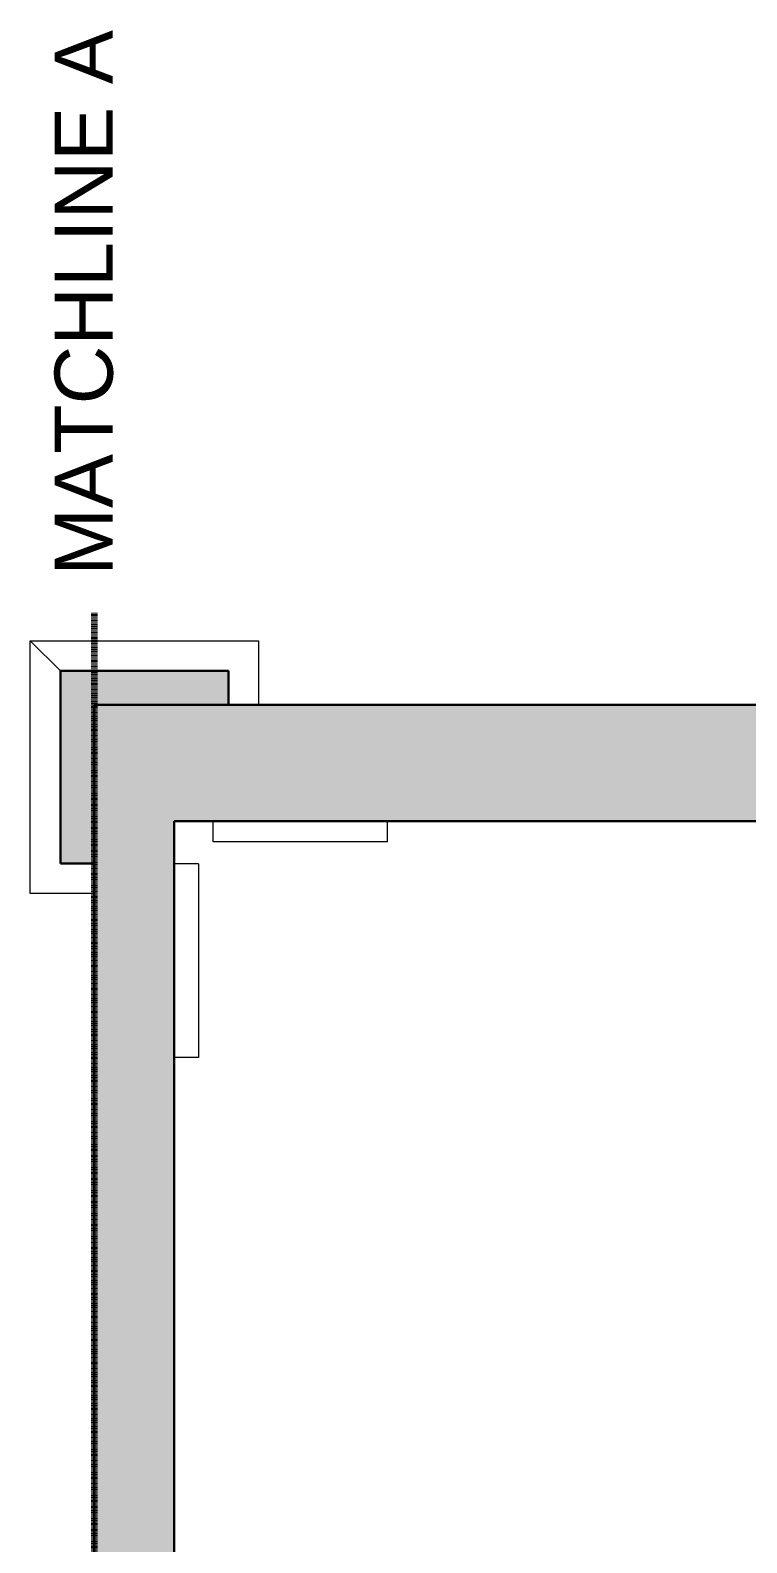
# Model space of a CAD drawing. Header units: inches. Extents: x -1176 to 1482, y -2527 to 978.
# Drawn here: x -11.5 to 136.4, y 665.5 to 977.9 of the extents above; entities that cross this region are included whole.
import ezdxf

# ---------------------------------------------------------------- set-up
doc = ezdxf.new("R2010")
doc.units = ezdxf.units.IN
doc.header["$MEASUREMENT"] = 0
doc.linetypes.add('Dash', pattern=[0.25, 0.125, -0.125])
for name, color, linetype, lineweight in [('A-ANNO-MATC', 214, 'Dash', 140), ('A-WALL', 113, 'Continuous', 18), ('A-WALL-PATT', 111, 'Continuous', 18), ('G-ANNO-TEXT', 231, 'Continuous', 9), ('I-WALL', 2, 'Continuous', 18)]:
    doc.layers.add(name, color=color, linetype=linetype, lineweight=lineweight)
doc.styles.add('Swis721 Lt BT_1', font='swissl.ttf', dxfattribs={"height": 12})

msp = doc.modelspace()

# ---------------------------------------------------------------- hatches: boundary and pattern name
at = {"layer": 'A-WALL-PATT', "lineweight": 9}
for points in [[(29.4, 838.52), (29.4, 845.52), (-5.28, 845.52), (-5.28, 838.52), (11.48, 838.52)], [(1.72, 805.75), (1.72, 838.52), (-5.28, 838.52), (-5.28, 805.75)], [(480.78, 814.52), (480.78, 838.52), (1.72, 838.52), (1.72, 814.52), (469.68, 814.52)]]:
    msp.add_hatch(color=7, dxfattribs=at).paths.add_polyline_path(points, flags=0)
h = msp.add_hatch(color=7, dxfattribs=at)
h.paths.add_polyline_path([(1.72, -1.17), (18.22, -1.17), (18.22, 814.52), (1.72, 814.52), (1.72, 66.23)], flags=0)
h.paths.add_polyline_path([(6.97, 425.61), (4.97, 425.61), (4.97, 450.11), (6.97, 450.11), (6.97, 428.36)], flags=0)
h.paths.add_polyline_path([(4.97, 471.43), (4.97, 495.93), (6.97, 495.93), (6.97, 471.43), (5.87, 471.43)], flags=0)

# ---------------------------------------------------------------- linework, layer by layer
at = {"layer": 'A-ANNO-MATC'}
msp.add_line((1.72, 857.52), (1.72, -90.48), dxfattribs=at)
at = {"layer": 'A-WALL', "lineweight": 9}
for p, q in [((-5.28, 845.52), (-11.5, 851.73)), ((-11.5, 851.73), (35.61, 851.73)), ((-11.5, 799.54), (-11.5, 851.73)), ((35.61, 851.73), (35.61, 838.52)), ((26.29, 810.26), (26.29, 814.52)), ((62.29, 810.26), (62.29, 814.52)), ((62.29, 810.26), (26.29, 810.26)), ((1.72, 799.54), (-11.5, 799.54))]:
    msp.add_line(p, q, dxfattribs=at)
at = {"layer": 'A-WALL', "color": 8, "lineweight": 30}
for p, q in [((29.4, 845.52), (-5.28, 845.52)), ((-5.28, 845.52), (-5.28, 805.75)), ((29.4, 838.52), (29.4, 845.52)), ((1.72, 563.68), (1.72, 838.52)), ((1.72, 838.52), (480.78, 838.52)), ((18.22, 814.52), (464.28, 814.52)), ((18.22, 22.83), (18.22, 814.52)), ((-5.28, 805.75), (1.72, 805.75))]:
    msp.add_line(p, q, dxfattribs=at)
at = {"layer": 'I-WALL', "lineweight": 9}
for p, q in [((23.22, 805.68), (18.22, 805.68)), ((23.22, 805.68), (23.22, 765.68)), ((23.22, 765.68), (18.22, 765.68))]:
    msp.add_line(p, q, dxfattribs=at)

# ---------------------------------------------------------------- texts
at = {"layer": 'G-ANNO-TEXT', "color": 7, "insert": (-6.47, 865.21), "char_height": 12, "width": 127.1085, "attachment_point": 1, "rotation": 90, "style": 'Swis721 Lt BT_1'}
msp.add_mtext('MATCHLINE A', dxfattribs=at)

doc.saveas('drawing.dxf')
